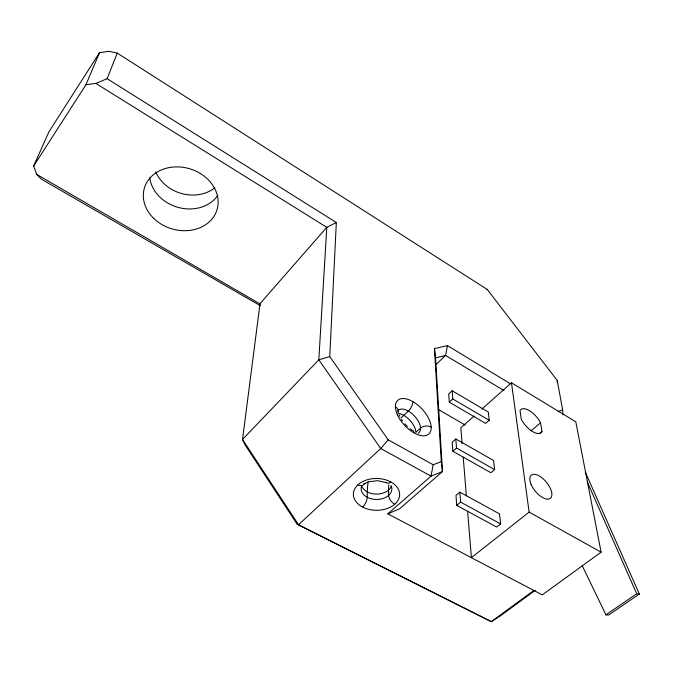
<?xml version="1.0" encoding="UTF-8"?>
<svg xmlns="http://www.w3.org/2000/svg" width="673" height="673" viewBox="0 0 673 673"><rect width="100%" height="100%" fill="white"/><g stroke="black" fill="none" stroke-linecap="round" stroke-linejoin="round"><path stroke-width="1.01" d="M557.236 382.609L557.244 380.447L487.202 289.424L117.262 53.091L108.984 51.341L99.511 52.662L48.868 131.925L33.65 166.038L36.779 174.442L41.415 179.161L260.451 305.778M510.302 383.694L447.436 345.611L434.447 348.622L441.295 461.628L433.168 464.749L388.186 439.814L329.762 356.606L336.332 222.511L107.133 78.707L95.869 83.402L85.942 84.748L33.65 166.038M433.168 464.749L431.04 476.139L387.833 513.852L542.278 594.873L601.098 552.154L575.785 421.794L511.472 382.794L481.86 409.108M447.436 345.611L445.576 355.437L435.868 364.673M107.133 78.707L117.262 53.091M85.942 84.748L99.511 52.662M388.186 439.814L380.725 448.504L298.526 524.738L242.532 439.452L260.022 303.649L326.792 227.323L336.332 222.511M452.172 390.752L448.689 393.957L449.278 402.176L485.662 423.401L489.212 420.289L488.304 412.019L452.172 390.752L452.794 398.963L449.278 402.176M474.07 416.04L460.82 427.809L462.099 443.524M455.831 438.981L452.163 442.22L452.82 451.255L490.895 472.74L494.63 469.603L493.637 460.525L455.831 438.981L456.513 448.016L452.82 451.255M531.056 430.829L540.579 422.795A15.386 7.008 48.6 0 0 529.415 410.665A15.386 7.008 48.6 0 0 520.027 410.53L521.255 419.212A15.386 7.008 48.6 0 0 532.553 431.544A15.386 7.008 48.6 0 0 541.967 431.502L540.579 422.795M459.861 492.131L456 495.387L456.723 505.373L496.657 527.06L500.603 523.914L499.501 513.894L459.861 492.131L460.618 502.117L456.723 505.373M539.561 433.513L541.967 431.502M511.472 382.794L529.138 512.103L471.403 557.673L467.651 511.598M533.84 590.473L491.324 621.659L297.188 524.326L244.922 444.66L242.532 439.452L318.817 359.794L329.762 356.606M298.526 524.738L491.324 621.659L500.662 615.635L535.271 590.271M582.288 565.833L605.927 614.819L636.717 593.779L639.35 594.066L585.35 472.219M639.35 594.066L608.501 615.097L605.927 614.819M364.253 484.106L365.431 483.315M486.722 289.701L487.202 289.424M364.749 483.694L367.567 482.297M387.833 513.852L399.56 508.855L442.489 471.554L435.54 357.893L434.447 348.622M557.951 411.632L562.636 409.857L557.244 380.447M369.115 481.742L377.629 480.69L385.865 482.558M435.54 357.893L445.576 355.437L504.027 390.584M499.559 615.45L500.662 615.635M460.618 502.117L500.603 523.914M529.138 512.103L601.098 552.154M456.513 448.016L494.63 469.603M438.207 409.436L465.321 425.1M36.779 174.442L260.384 304.154M452.794 398.963L489.212 420.289M95.869 83.402L326.792 227.323L318.817 359.794L380.725 448.504L431.04 476.139L442.489 471.554L441.295 461.628M410.185 428.768L411.632 429.769M407.384 426.455L404.776 423.805M401.478 419.414L402.479 420.911M587.134 481.557L636.717 593.779M399.156 414.896L399.804 416.394M463.209 457.135L466.364 495.883M562.636 409.857L562.998 414.896M217.85 195.33A36.897 30.933 17.3 0 1 178.757 207.562A36.897 30.933 17.3 0 1 149.743 177.613M214.813 187.792A36.258 30.655 17.8 0 1 155.816 171.952M391.164 486.554A15.269 10.591 0.5 0 1 376.207 494.117A15.269 10.591 0.5 0 1 361.695 486.024A15.344 10.591 0.5 0 0 376.998 499.45A15.344 10.591 0.5 0 0 391.013 485.477M388.826 484.838A46.63 21.578 -61.6 0 0 388.573 490.07L388.632 495.404A7.672 4.366 49.1 0 0 394.748 504.262M398.382 413.424A15.176 8.051 47.1 0 1 415.88 432.352L420.524 428.104A7.554 5.443 -2.1 0 1 431.166 427.103M397.474 411.287A15.227 8.009 47.1 0 1 414.358 415.88A15.227 8.009 47.1 0 1 418.143 433.227M368.291 481.288A62.513 28.241 -61.5 0 0 367.298 491.929L367.248 497.263A7.622 3.323 -62.9 0 1 362.604 507.03M401.015 418.068A62.513 28.241 -61.5 0 1 403.775 415.359L408.351 411.077A7.47 3.239 -60.3 0 0 412.852 401.613M395.388 406.744A7.647 5.611 -0.5 0 1 398.021 412.751M411.64 430.384A7.706 3.441 -61 0 1 413.979 432.857M390.693 481.885A7.765 3.474 -62.1 0 1 386.226 482.28M364.135 483.399A7.756 4.509 47.9 0 1 357.986 484.779M531.098 484.467A15.008 7.151 50.3 0 0 550.228 498.415A15.008 7.151 50.3 0 0 541.21 477.258A15.008 7.151 50.3 0 0 531.098 484.467M153.696 218.363A37.898 31.337 16.5 0 0 216.639 210.876A37.898 31.337 16.5 0 0 171.842 167.182A37.898 31.337 16.5 0 0 153.696 218.363M397.55 415.081A22.924 11.946 47 0 0 428.55 434.253A22.924 11.946 47 0 0 413.769 402.16A22.924 11.946 47 0 0 397.55 415.081M363.63 507.535A23.134 15.9 0.5 0 0 399.594 495.564A23.134 15.9 0.5 0 0 366.314 480.059A23.134 15.9 0.5 0 0 363.63 507.535"/></g></svg>
